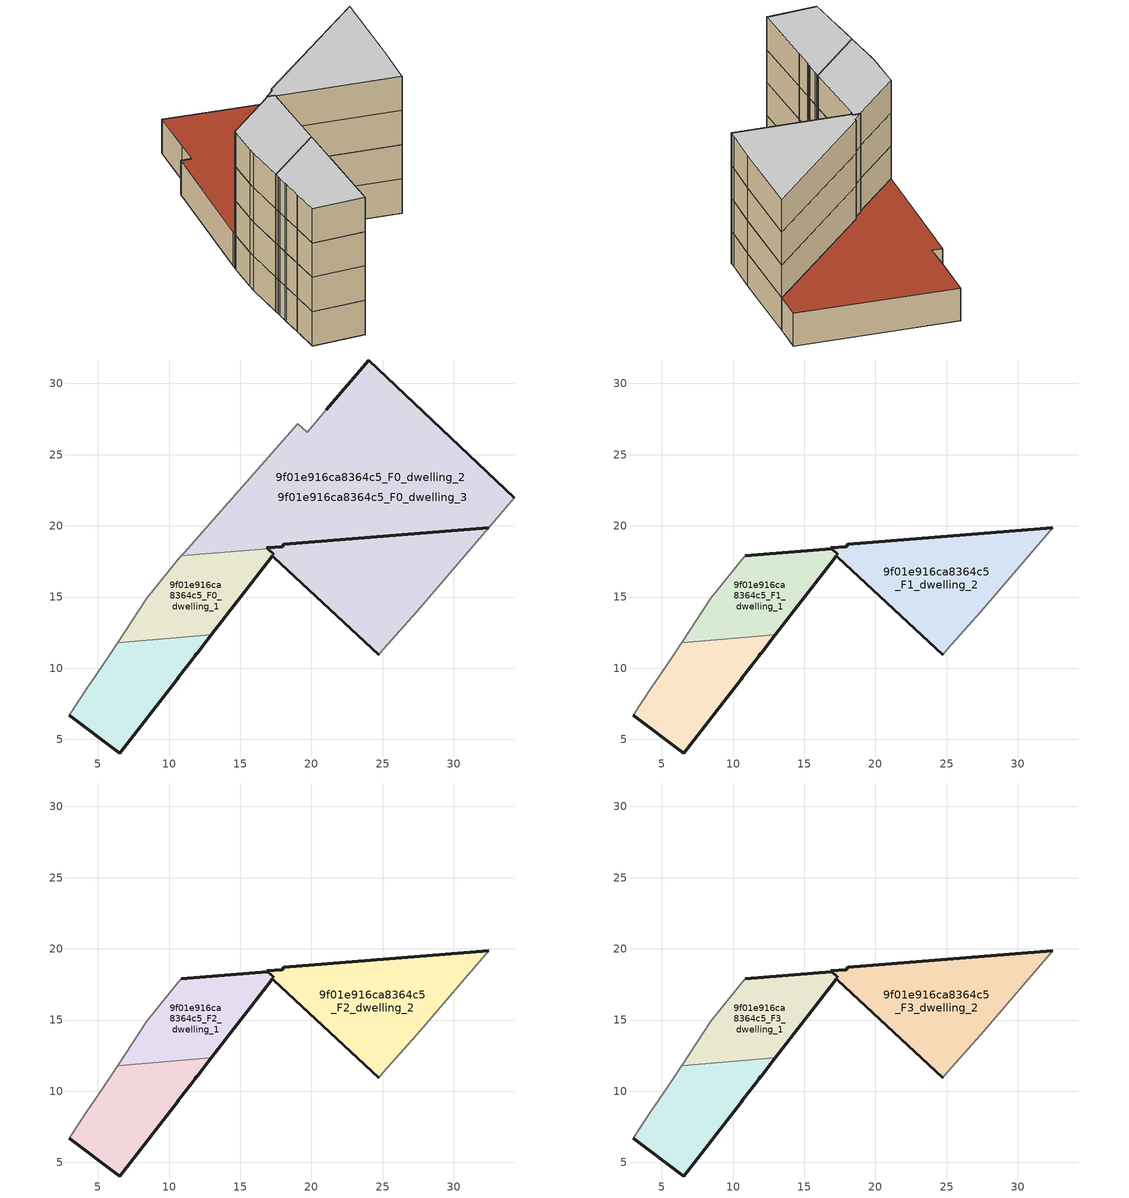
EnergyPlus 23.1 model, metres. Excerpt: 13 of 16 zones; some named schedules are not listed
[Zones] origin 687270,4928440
9f01e916ca8364c5_F0_dwelling_0
 floor ground (EU_floor_Construction): 10.56,9.24 10.69,9.4 11.6,10.58 11.8,10.84 11.93,11 11.97,11.06 12.63,11.92 12.76,12.08 12.84,12.18 12.96,12.34 6.39,11.81 6.21,11.54 6.1,11.38 6.04,11.28 5.54,10.53 5.51,10.48 5.4,10.32 4.45,8.89 4.34,8.73 2.99,6.69 6.55,4.05 z0
 wall outside (EU_wall_Construction): 12.96,12.34 12.84,12.18 12.76,12.08 12.63,11.92 11.97,11.06 11.93,11 11.8,10.84 11.6,10.58 10.69,9.4 10.56,9.24 6.55,4.05 2.99,6.69 z0:3
 wall adiabatic (EU_wall_Construction): 2.99,6.69 4.34,8.73 4.45,8.89 5.4,10.32 5.51,10.48 5.54,10.53 6.04,11.28 6.1,11.38 6.21,11.54 6.39,11.81 z0:3
 wall to 9f01e916ca8364c5_F0_dwelling_1 (EU_wall_Construction): 6.39,11.81 12.96,12.34 z0:3
9f01e916ca8364c5_F0_dwelling_1
 floor ground (EU_floor_Construction): 12.96,12.34 17.1,17.69 17.25,17.89 17.34,18.01 16.94,18.38 10.85,17.88 10.66,17.67 10.61,17.61 8.9,15.47 8.44,14.9 6.39,11.81 z0
 wall outside (EU_wall_Construction): 16.94,18.38 17.34,18.01 / 17.24,17.88 17.1,17.69 12.96,12.34 z0:3; 17.24,17.88,3 17.25,17.89,0 17.24,17.88,0
 wall adiabatic (EU_wall_Construction): 6.39,11.81 8.44,14.9 8.9,15.47 10.61,17.61 10.66,17.67 10.85,17.88 z0:3
 wall to 9f01e916ca8364c5_F0_dwelling_3 (EU_wall_Construction): 10.85,17.89 16.94,18.38 z0:3
 wall to 9f01e916ca8364c5_F0_dwelling_2 (EU_wall_Construction): 17.34,18.01 17.25,17.89 z0:3
9f01e916ca8364c5_F0_dwelling_2
 floor ground (EU_floor_Construction): 27.4,13.96 32.46,19.88 18.06,18.7 17.94,18.54 16.87,18.45 17.34,18.01 17.25,17.89 17.36,17.79 24.72,10.94 25.04,11.34 z0; 32.46,19.88 34.25,21.97 24.04,31.65 21.03,28.17 19.71,26.59 19.03,27.19 11.06,18.13 10.85,17.88 16.94,18.38 16.87,18.45 17.94,18.54 18.06,18.7 z0
 wall outside (EU_wall_Construction): 24.72,10.94 17.36,17.79 17.25,17.89 / 17.34,18.01 16.86,18.45 17.94,18.54 18.06,18.7 32.46,19.88 z0:3
 wall adiabatic (EU_wall_Construction): 32.46,19.88 27.4,13.96 25.04,11.34 24.72,10.94 z0:3
 roof outside (EU_floor_Construction): 34.25,21.97 32.46,19.88 18.06,18.7 17.94,18.54 16.86,18.45 16.94,18.38 10.85,17.88 11.06,18.13 19.03,27.19 19.71,26.59 21.03,28.17 24.04,31.65 z3
9f01e916ca8364c5_F0_dwelling_3
 floor ground (EU_floor_Construction): 27.4,13.96 32.46,19.88 18.06,18.7 17.94,18.54 16.87,18.45 17.34,18.01 17.25,17.89 17.36,17.79 24.72,10.94 25.04,11.34 z0; 32.46,19.88 34.25,21.97 24.04,31.65 21.03,28.17 19.71,26.59 19.03,27.19 11.06,18.13 10.85,17.88 16.94,18.38 16.87,18.45 17.94,18.54 18.06,18.7 z0
 wall outside (EU_wall_Construction): 21.03,28.17 24.04,31.65 34.25,21.97 / 32.46,19.88 18.06,18.7 17.94,18.54 16.87,18.45 16.94,18.38 z0:3
 wall adiabatic (EU_wall_Construction): 34.25,21.97 32.46,19.88 / 10.85,17.88 11.06,18.13 19.03,27.19 19.71,26.59 21.03,28.17 z0:3
 roof outside (EU_roof_Construction): 34.25,21.97 32.46,19.88 18.06,18.7 17.94,18.54 16.86,18.45 16.94,18.38 10.85,17.88 11.06,18.13 19.03,27.19 19.71,26.59 21.03,28.17 24.04,31.65 z3; 32.46,19.88 27.4,13.96 25.04,11.34 24.72,10.94 17.36,17.79 17.25,17.89 17.34,18.01 16.87,18.45 17.94,18.54 18.06,18.7 z3
9f01e916ca8364c5_F1_dwelling_0
 floor to 9f01e916ca8364c5_F0_dwelling_0 (EU_floor_Construction): 10.56,9.24 10.69,9.4 11.6,10.58 11.8,10.84 11.93,11 11.97,11.06 12.63,11.92 12.76,12.08 12.84,12.18 12.96,12.34 6.39,11.81 6.21,11.54 6.1,11.38 6.03,11.28 5.54,10.53 5.51,10.48 5.4,10.32 4.45,8.89 4.34,8.73 2.99,6.69 6.55,4.05 z3
 wall outside (EU_wall_Construction): 12.96,12.34 12.84,12.18 12.76,12.08 12.63,11.92 11.97,11.06 11.93,11 11.8,10.84 11.6,10.58 10.69,9.4 10.56,9.24 6.55,4.05 2.99,6.69 z3:6
 wall adiabatic (EU_wall_Construction): 2.99,6.69 4.34,8.73 4.45,8.89 5.4,10.32 5.51,10.48 5.54,10.53 6.04,11.28 6.1,11.38 6.21,11.54 6.39,11.81 z3:6
 wall to 9f01e916ca8364c5_F1_dwelling_1 (EU_wall_Construction): 6.39,11.81 12.96,12.34 z3:6
9f01e916ca8364c5_F1_dwelling_1
 floor to 9f01e916ca8364c5_F0_dwelling_1 (EU_floor_Construction): 12.96,12.34 17.1,17.69 17.24,17.88 17.34,18.01 16.94,18.38 10.85,17.88 10.66,17.67 10.61,17.61 8.9,15.47 8.44,14.9 6.39,11.81 z3
 wall outside (EU_wall_Construction): 10.85,17.88 16.94,18.38 17.34,18.01 / 17.24,17.88 17.1,17.69 12.96,12.34 z3:6; 17.24,17.88,6 17.25,17.89,3 17.24,17.88,3
 wall adiabatic (EU_wall_Construction): 6.39,11.81 8.44,14.9 8.9,15.47 10.61,17.61 10.66,17.67 10.85,17.88 z3:6
 wall to 9f01e916ca8364c5_F1_dwelling_2 (EU_wall_Construction): 17.34,18.01 17.25,17.89 z3:6
9f01e916ca8364c5_F1_dwelling_2
 floor to 9f01e916ca8364c5_F0_dwelling_2 (EU_floor_Construction): 27.4,13.96 32.46,19.88 18.06,18.7 17.94,18.54 16.87,18.45 17.34,18.01 17.25,17.89 17.36,17.79 24.72,10.94 25.04,11.34 z3
 wall outside (EU_wall_Construction): 24.72,10.94 17.36,17.79 17.25,17.89 / 17.34,18.01 16.86,18.45 17.94,18.54 18.06,18.7 32.46,19.88 z3:6
 wall adiabatic (EU_wall_Construction): 32.46,19.88 27.4,13.96 25.04,11.34 24.72,10.94 z3:6
9f01e916ca8364c5_F2_dwelling_0
 floor to 9f01e916ca8364c5_F1_dwelling_0 (EU_floor_Construction): 10.56,9.24 10.69,9.4 11.6,10.58 11.8,10.84 11.93,11 11.97,11.06 12.63,11.92 12.76,12.08 12.84,12.18 12.96,12.34 6.39,11.81 6.21,11.54 6.1,11.38 6.03,11.28 5.54,10.53 5.51,10.48 5.4,10.32 4.45,8.89 4.34,8.73 2.99,6.69 6.55,4.05 z6
 wall outside (EU_wall_Construction): 12.96,12.34 12.84,12.18 12.76,12.08 12.63,11.92 11.97,11.06 11.93,11 11.8,10.84 11.6,10.58 10.69,9.4 10.56,9.24 6.55,4.05 2.99,6.69 z6:9
 wall adiabatic (EU_wall_Construction): 2.99,6.69 4.34,8.73 4.45,8.89 5.4,10.32 5.51,10.48 5.54,10.53 6.04,11.28 6.1,11.38 6.21,11.54 6.39,11.81 z6:9
 wall to 9f01e916ca8364c5_F2_dwelling_1 (EU_wall_Construction): 6.39,11.81 12.96,12.34 z6:9
9f01e916ca8364c5_F2_dwelling_1
 floor to 9f01e916ca8364c5_F1_dwelling_1 (EU_floor_Construction): 12.96,12.34 17.1,17.69 17.24,17.88 17.34,18.01 16.94,18.38 10.85,17.88 10.66,17.67 10.61,17.61 8.9,15.47 8.44,14.9 6.39,11.81 z6
 wall outside (EU_wall_Construction): 10.85,17.88 16.94,18.38 17.34,18.01 / 17.24,17.88 17.1,17.69 12.96,12.34 z6:9; 17.24,17.88,9 17.25,17.89,6 17.24,17.88,6
 wall adiabatic (EU_wall_Construction): 6.39,11.81 8.44,14.9 8.9,15.47 10.61,17.61 10.66,17.67 10.85,17.88 z6:9
 wall to 9f01e916ca8364c5_F2_dwelling_2 (EU_wall_Construction): 17.34,18.01 17.25,17.89 z6:9
9f01e916ca8364c5_F2_dwelling_2
 floor to 9f01e916ca8364c5_F1_dwelling_2 (EU_floor_Construction): 27.4,13.96 32.46,19.88 18.06,18.7 17.94,18.54 16.86,18.45 17.34,18.01 17.25,17.89 17.36,17.79 24.72,10.94 25.04,11.34 z6
 wall outside (EU_wall_Construction): 24.72,10.94 17.36,17.79 17.25,17.89 / 17.34,18.01 16.86,18.45 17.94,18.54 18.06,18.7 32.46,19.88 z6:9
 wall adiabatic (EU_wall_Construction): 32.46,19.88 27.4,13.96 25.04,11.34 24.72,10.94 z6:9
9f01e916ca8364c5_F3_dwelling_0
 floor to 9f01e916ca8364c5_F2_dwelling_0 (EU_floor_Construction): 10.56,9.24 10.69,9.4 11.6,10.58 11.8,10.84 11.93,11 11.97,11.06 12.63,11.92 12.76,12.08 12.84,12.18 12.96,12.34 6.39,11.81 6.21,11.54 6.1,11.38 6.03,11.28 5.54,10.53 5.51,10.48 5.4,10.32 4.45,8.89 4.34,8.73 2.99,6.69 6.55,4.05 z9
 wall outside (EU_wall_Construction): 12.96,12.34 12.84,12.18 12.76,12.08 12.63,11.92 11.97,11.06 11.93,11 11.8,10.84 11.6,10.58 10.69,9.4 10.56,9.24 6.55,4.05 2.99,6.69 z9:12
 wall adiabatic (EU_wall_Construction): 2.99,6.69 4.34,8.73 4.45,8.89 5.4,10.32 5.51,10.48 5.54,10.53 6.04,11.28 6.1,11.38 6.21,11.54 6.39,11.81 z9:12
 wall to 9f01e916ca8364c5_F3_dwelling_1 (EU_wall_Construction): 6.39,11.81 12.96,12.34 z9:12
 ceiling to 9f01e916ca8364c5_F4_dwelling_0 (EU_floor_Construction): 12.96,12.34 12.84,12.18 12.76,12.08 12.63,11.92 11.97,11.06 11.93,11 11.8,10.84 11.6,10.58 10.69,9.4 10.56,9.24 6.55,4.05 2.99,6.69 4.34,8.73 4.45,8.89 5.4,10.32 5.51,10.48 5.54,10.53 6.03,11.28 6.1,11.38 6.21,11.54 6.39,11.81 z12
9f01e916ca8364c5_F3_dwelling_1
 floor to 9f01e916ca8364c5_F2_dwelling_1 (EU_floor_Construction): 12.96,12.34 17.1,17.69 17.24,17.88 17.34,18.01 16.94,18.38 10.85,17.88 10.66,17.67 10.61,17.61 8.9,15.47 8.44,14.9 6.39,11.81 z9
 wall outside (EU_wall_Construction): 10.85,17.88 16.94,18.38 17.34,18.01 / 17.24,17.88 17.1,17.69 12.96,12.34 z9:12; 17.24,17.88,12 17.25,17.89,9 17.24,17.88,9
 wall adiabatic (EU_wall_Construction): 6.39,11.81 8.44,14.9 8.9,15.47 10.61,17.61 10.66,17.67 10.85,17.88 z9:12
 wall to 9f01e916ca8364c5_F3_dwelling_2 (EU_wall_Construction): 17.34,18.01 17.25,17.89 z9:12
 ceiling to 9f01e916ca8364c5_F4_dwelling_1 (EU_floor_Construction): 17.34,18.01 17.24,17.88 17.1,17.69 12.96,12.34 6.39,11.81 8.44,14.9 8.9,15.47 10.61,17.61 10.66,17.67 10.85,17.88 16.94,18.38 z12
9f01e916ca8364c5_F3_dwelling_2
 floor to 9f01e916ca8364c5_F2_dwelling_2 (EU_floor_Construction): 27.4,13.96 32.46,19.88 18.06,18.7 17.94,18.54 16.86,18.45 17.34,18.01 17.25,17.89 17.36,17.79 24.72,10.94 25.04,11.34 z9
 wall outside (EU_wall_Construction): 24.72,10.94 17.36,17.79 17.25,17.89 / 17.34,18.01 16.86,18.45 17.94,18.54 18.06,18.7 32.46,19.88 z9:12
 wall adiabatic (EU_wall_Construction): 32.46,19.88 27.4,13.96 25.04,11.34 24.72,10.94 z9:12
 ceiling to 9f01e916ca8364c5_F4_dwelling_2 (EU_floor_Construction): 32.46,19.88 27.4,13.96 25.04,11.34 24.72,10.94 17.36,17.79 17.25,17.89 17.34,18.01 16.86,18.45 17.94,18.54 18.06,18.7 z12
[Building]
EU S2 Campaign: North Axis=0; Terrain=City; Solar Distribution=FullExterior
[Site:Location]
Bologna: Latitude=44.5; Longitude=11.25; Time Zone=1; Elevation=37
[SizingPeriod:WeatherFileDays]
AnnualSizingPeriod: Begin Month=1; Begin Day of Month=1; End Month=12; End Day of Month=31; Day of Week for Start Day=Monday; Use Weather File Daylight Saving Period=No; Use Weather File Rain and Snow Indicators=No
[MATERIAL]
EU_InternalMass_Material: Roughness=MediumRough; Thickness=0.1; Conductivity=1; Density=1800; Specific Heat=900; Thermal Absorptance=0.9; Solar Absorptance=0.7; Visible Absorptance=0.7
[MATERIAL:NOMASS] Roughness=MediumRough; Thermal Absorptance=0.9; Solar Absorptance=0.7; Visible Absorptance=0.7
Name | Thermal Resistance
EU_wall_NoMass | 0.905828
EU_roof_NoMass | 0.37593
EU_floor_NoMass | 0.67114
[CONSTRUCTION]
EU_wall_Construction: EU_wall_NoMass
EU_roof_Construction: EU_roof_NoMass
EU_floor_Construction: EU_floor_NoMass
EU_InternalMass_Construction: EU_InternalMass_Material
[ZONE] Type=1; Multiplier=1; Ceiling Height=autocalculate; Floor Area=autocalculate; Part of Total Floor Area=Yes
Name | Volume
9f01e916ca8364c5_F0_dwelling_0 | 117.431
9f01e916ca8364c5_F1_dwelling_0; 9f01e916ca8364c5_F2_dwelling_0; 9f01e916ca8364c5_F3_dwelling_0 | 117.433
9f01e916ca8364c5_F0_dwelling_1 | 116.488
9f01e916ca8364c5_F1_dwelling_1; 9f01e916ca8364c5_F2_dwelling_1; 9f01e916ca8364c5_F3_dwelling_1 | 116.49
9f01e916ca8364c5_F0_dwelling_2; 9f01e916ca8364c5_F0_dwelling_3 | 666.73
9f01e916ca8364c5_F1_dwelling_2 | 198.48
9f01e916ca8364c5_F2_dwelling_2; 9f01e916ca8364c5_F3_dwelling_2 | 198.508
[INTERNALMASS] Construction=EU_InternalMass_Construction
Name | Zone or ZoneList | Surface Area
9f01e916ca8364c5_F0_dwelling_0_EU_InternalMass | 9f01e916ca8364c5_F0_dwelling_0 | 39.1457
9f01e916ca8364c5_F0_dwelling_1_EU_InternalMass | 9f01e916ca8364c5_F0_dwelling_1 | 38.8308
9f01e916ca8364c5_F0_dwelling_2_EU_InternalMass | 9f01e916ca8364c5_F0_dwelling_2 | 66.168
9f01e916ca8364c5_F0_dwelling_3_EU_InternalMass | 9f01e916ca8364c5_F0_dwelling_3 | 156.086
9f01e916ca8364c5_F1_dwelling_0_EU_InternalMass | 9f01e916ca8364c5_F1_dwelling_0 | 75.052
9f01e916ca8364c5_F1_dwelling_1_EU_InternalMass | 9f01e916ca8364c5_F1_dwelling_1 | 75.057
9f01e916ca8364c5_F1_dwelling_2_EU_InternalMass | 9f01e916ca8364c5_F1_dwelling_2 | 150.101
9f01e916ca8364c5_F2_dwelling_0_EU_InternalMass | 9f01e916ca8364c5_F2_dwelling_0 | 75.052
9f01e916ca8364c5_F2_dwelling_1_EU_InternalMass | 9f01e916ca8364c5_F2_dwelling_1 | 75.057
9f01e916ca8364c5_F2_dwelling_2_EU_InternalMass | 9f01e916ca8364c5_F2_dwelling_2 | 150.101
9f01e916ca8364c5_F3_dwelling_0_EU_InternalMass | 9f01e916ca8364c5_F3_dwelling_0 | 75.052
9f01e916ca8364c5_F3_dwelling_1_EU_InternalMass | 9f01e916ca8364c5_F3_dwelling_1 | 75.057
9f01e916ca8364c5_F3_dwelling_2_EU_InternalMass | 9f01e916ca8364c5_F3_dwelling_2 | 150.101
[OTHEREQUIPMENT] Fuel Type=Electricity; Design Level Calculation Method=Watts/Area; Power per Zone Floor Area=1; Fraction Latent=0; Fraction Radiant=0; Fraction Lost=0; Carbon Dioxide Generation Rate=0; EndUse Subcategory=EU_Step8_InternalGains
Name | Zone or ZoneList or Space or SpaceList | Schedule
EU_Step8_InternalGain_9f01e916ca8364c5_F0_dwelling_0_f000 | 9f01e916ca8364c5_F0_dwelling_0 | EU_Step8_GainSchedule_9f01e916ca8364c5_F0_dwelling_0_f000
EU_Step8_InternalGain_9f01e916ca8364c5_F0_dwelling_1_f000 | 9f01e916ca8364c5_F0_dwelling_1 | EU_Step8_GainSchedule_9f01e916ca8364c5_F0_dwelling_1_f000
EU_Step8_InternalGain_9f01e916ca8364c5_F0_dwelling_2_f000 | 9f01e916ca8364c5_F0_dwelling_2 | EU_Step8_GainSchedule_9f01e916ca8364c5_F0_dwelling_2_f000
EU_Step8_InternalGain_9f01e916ca8364c5_F0_dwelling_3_f000 | 9f01e916ca8364c5_F0_dwelling_3 | EU_Step8_GainSchedule_9f01e916ca8364c5_F0_dwelling_3_f000
EU_Step8_InternalGain_9f01e916ca8364c5_F1_dwelling_0_f000 | 9f01e916ca8364c5_F1_dwelling_0 | EU_Step8_GainSchedule_9f01e916ca8364c5_F1_dwelling_0_f000
EU_Step8_InternalGain_9f01e916ca8364c5_F1_dwelling_1_f000 | 9f01e916ca8364c5_F1_dwelling_1 | EU_Step8_GainSchedule_9f01e916ca8364c5_F1_dwelling_1_f000
EU_Step8_InternalGain_9f01e916ca8364c5_F1_dwelling_2_f000 | 9f01e916ca8364c5_F1_dwelling_2 | EU_Step8_GainSchedule_9f01e916ca8364c5_F1_dwelling_2_f000
EU_Step8_InternalGain_9f01e916ca8364c5_F2_dwelling_0_f000 | 9f01e916ca8364c5_F2_dwelling_0 | EU_Step8_GainSchedule_9f01e916ca8364c5_F2_dwelling_0_f000
EU_Step8_InternalGain_9f01e916ca8364c5_F2_dwelling_1_f000 | 9f01e916ca8364c5_F2_dwelling_1 | EU_Step8_GainSchedule_9f01e916ca8364c5_F2_dwelling_1_f000
EU_Step8_InternalGain_9f01e916ca8364c5_F2_dwelling_2_f000 | 9f01e916ca8364c5_F2_dwelling_2 | EU_Step8_GainSchedule_9f01e916ca8364c5_F2_dwelling_2_f000
EU_Step8_InternalGain_9f01e916ca8364c5_F3_dwelling_0_f000 | 9f01e916ca8364c5_F3_dwelling_0 | EU_Step8_GainSchedule_9f01e916ca8364c5_F3_dwelling_0_f000
EU_Step8_InternalGain_9f01e916ca8364c5_F3_dwelling_1_f000 | 9f01e916ca8364c5_F3_dwelling_1 | EU_Step8_GainSchedule_9f01e916ca8364c5_F3_dwelling_1_f000
EU_Step8_InternalGain_9f01e916ca8364c5_F3_dwelling_2_f000 | 9f01e916ca8364c5_F3_dwelling_2 | EU_Step8_GainSchedule_9f01e916ca8364c5_F3_dwelling_2_f000
[ZONEVENTILATION:DESIGNFLOWRATE] Schedule=EU_AlwaysOn; Design Flow Rate Calculation Method=AirChanges/Hour; Air Changes per Hour=0.73129; Ventilation Type=Natural; Fan Pressure Rise=0; Fan Total Efficiency=1; Constant Term Coefficient=1; Temperature Term Coefficient=0; Velocity Term Coefficient=0; Velocity Squared Term Coefficient=0; Minimum Indoor Temperature=-100; Maximum Indoor Temperature=100; Delta Temperature=-100; Minimum Outdoor Temperature=-100; Maximum Outdoor Temperature=100; Maximum Wind Speed=40
Name | Zone or ZoneList or Space or SpaceList
EU_ConstantAir_9f01e916ca8364c5_F0_dwelling_0 | 9f01e916ca8364c5_F0_dwelling_0
EU_ConstantAir_9f01e916ca8364c5_F0_dwelling_1 | 9f01e916ca8364c5_F0_dwelling_1
EU_ConstantAir_9f01e916ca8364c5_F0_dwelling_2 | 9f01e916ca8364c5_F0_dwelling_2
EU_ConstantAir_9f01e916ca8364c5_F0_dwelling_3 | 9f01e916ca8364c5_F0_dwelling_3
EU_ConstantAir_9f01e916ca8364c5_F1_dwelling_0 | 9f01e916ca8364c5_F1_dwelling_0
EU_ConstantAir_9f01e916ca8364c5_F1_dwelling_1 | 9f01e916ca8364c5_F1_dwelling_1
EU_ConstantAir_9f01e916ca8364c5_F1_dwelling_2 | 9f01e916ca8364c5_F1_dwelling_2
EU_ConstantAir_9f01e916ca8364c5_F2_dwelling_0 | 9f01e916ca8364c5_F2_dwelling_0
EU_ConstantAir_9f01e916ca8364c5_F2_dwelling_1 | 9f01e916ca8364c5_F2_dwelling_1
EU_ConstantAir_9f01e916ca8364c5_F2_dwelling_2 | 9f01e916ca8364c5_F2_dwelling_2
EU_ConstantAir_9f01e916ca8364c5_F3_dwelling_0 | 9f01e916ca8364c5_F3_dwelling_0
EU_ConstantAir_9f01e916ca8364c5_F3_dwelling_1 | 9f01e916ca8364c5_F3_dwelling_1
EU_ConstantAir_9f01e916ca8364c5_F3_dwelling_2 | 9f01e916ca8364c5_F3_dwelling_2
[HVACTEMPLATE:THERMOSTAT] Constant Heating Setpoint=20; Constant Cooling Setpoint=50
EU_HeatOnly_9f01e916ca8364c5_F0_dwelling_0; EU_HeatOnly_9f01e916ca8364c5_F0_dwelling_1; EU_HeatOnly_9f01e916ca8364c5_F0_dwelling_2; EU_HeatOnly_9f01e916ca8364c5_F0_dwelling_3; EU_HeatOnly_9f01e916ca8364c5_F1_dwelling_0; EU_HeatOnly_9f01e916ca8364c5_F1_dwelling_1; EU_HeatOnly_9f01e916ca8364c5_F1_dwelling_2; EU_HeatOnly_9f01e916ca8364c5_F2_dwelling_0; EU_HeatOnly_9f01e916ca8364c5_F2_dwelling_1; EU_HeatOnly_9f01e916ca8364c5_F2_dwelling_2; EU_HeatOnly_9f01e916ca8364c5_F3_dwelling_0; EU_HeatOnly_9f01e916ca8364c5_F3_dwelling_1; EU_HeatOnly_9f01e916ca8364c5_F3_dwelling_2; EU_HeatOnly_9f01e916ca8364c5_F4_dwelling_0; EU_HeatOnly_9f01e916ca8364c5_F4_dwelling_1; EU_HeatOnly_9f01e916ca8364c5_F4_dwelling_2
[HVACTEMPLATE:ZONE:IDEALLOADSAIRSYSTEM] System Availability Schedule=EU_AlwaysOn; Maximum Heating Supply Air Temperature=50; Minimum Cooling Supply Air Temperature=13; Maximum Heating Supply Air Humidity Ratio=0.0156; Minimum Cooling Supply Air Humidity Ratio=0.0077; Heating Limit=NoLimit; Cooling Limit=NoLimit; Heating Availability Schedule=EU_AlwaysOn; Cooling Availability Schedule=EU_CoolingOff; Dehumidification Control Type=ConstantSensibleHeatRatio; Cooling Sensible Heat Ratio=0.7; Dehumidification Setpoint=60; Humidification Control Type=None; Humidification Setpoint=30; Outdoor Air Method=None; Outdoor Air Flow Rate per Person=0.00944; Outdoor Air Flow Rate per Zone Floor Area=0; Outdoor Air Flow Rate per Zone=0; Demand Controlled Ventilation Type=None; Outdoor Air Economizer Type=NoEconomizer; Heat Recovery Type=None; Sensible Heat Recovery Effectiveness=0.7; Latent Heat Recovery Effectiveness=0.65
Name | Template Thermostat
9f01e916ca8364c5_F0_dwelling_0 | EU_HeatOnly_9f01e916ca8364c5_F0_dwelling_0
9f01e916ca8364c5_F0_dwelling_1 | EU_HeatOnly_9f01e916ca8364c5_F0_dwelling_1
